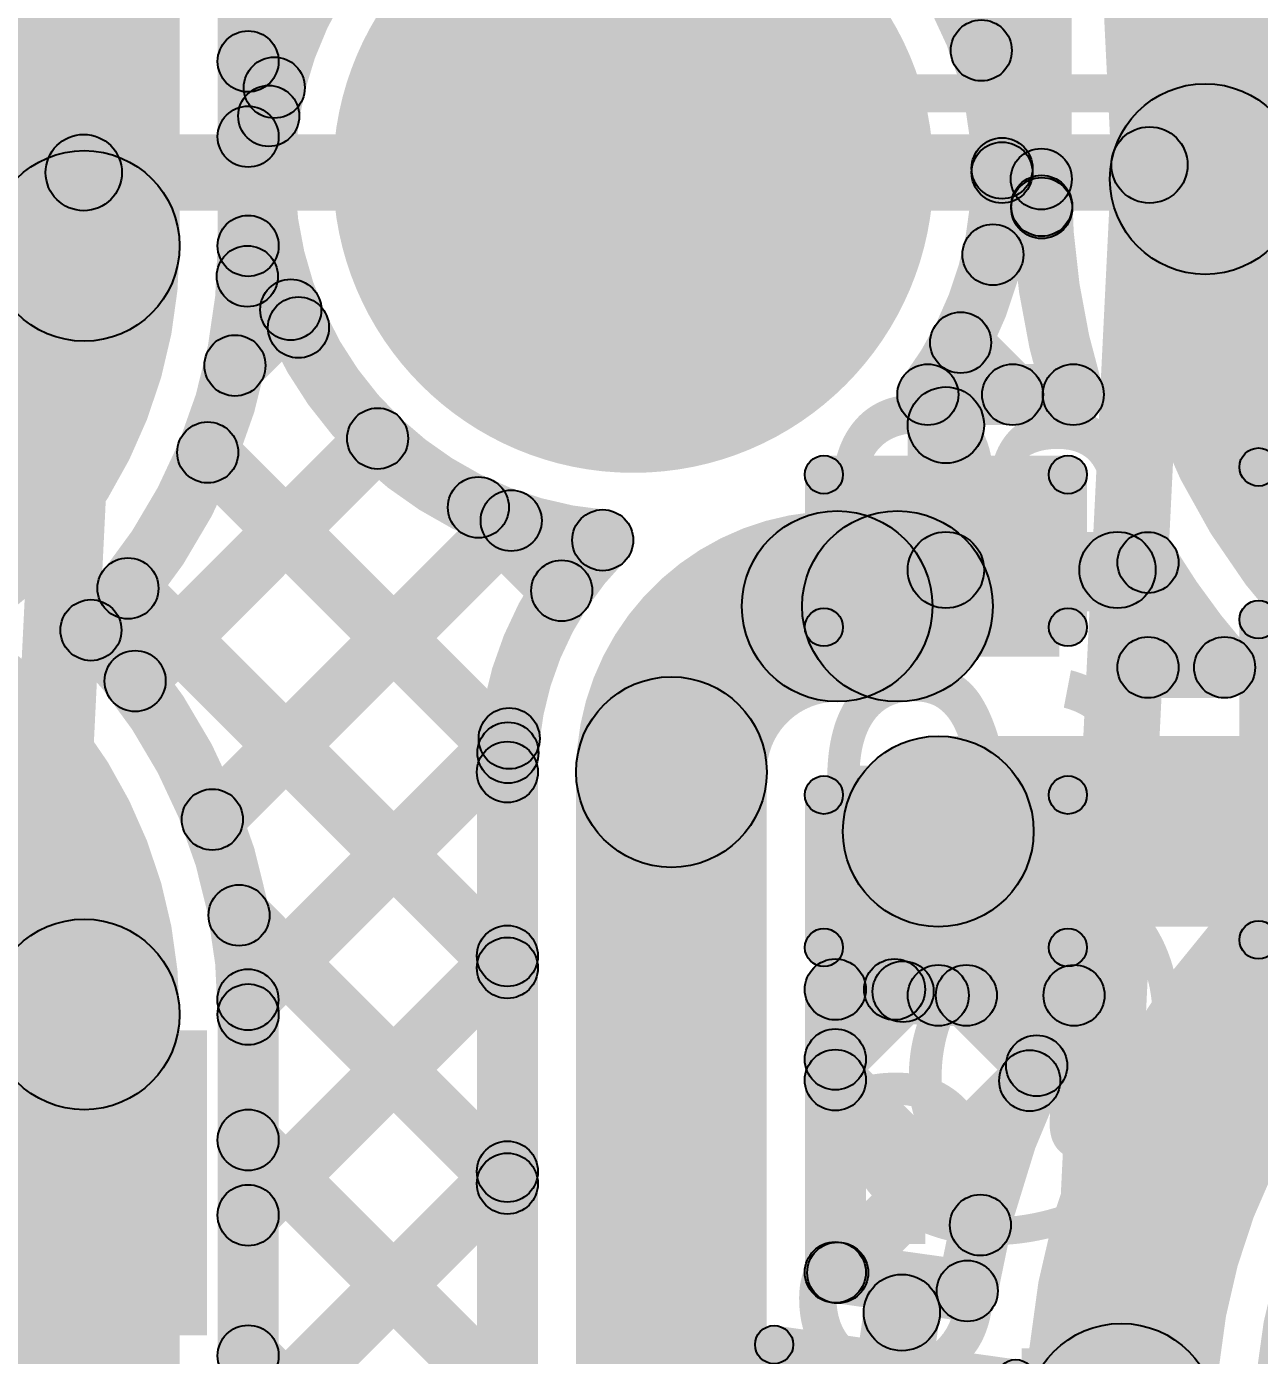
# Model space of a CAD drawing. Header units: millimetres. Extents: x -2.17 to 2.17, y -2.17 to 2.17.
# Drawn here: x 1.4964 to 1.6581, y -0.1551 to 0.0191 of the extents above; entities that cross this region are included whole.
import ezdxf

# ---------------------------------------------------------------- set-up
doc = ezdxf.new("R2010")
doc.units = ezdxf.units.MM
doc.header["$MEASUREMENT"] = 0
for name, color, linetype in [('BottomLayer', 5, 'Continuous'), ('BottomOverlay', 54, 'Continuous'), ('BottomPaste', 16, 'Continuous'), ('BottomSolder', 6, 'Continuous'), ('Mechanical1', 6, 'Continuous'), ('Mechanical2', 216, 'Continuous'), ('MultiLayer', 9, 'Continuous'), ('PadHoleLayer', 156, 'Continuous'), ('TopLayer', 1, 'Continuous'), ('TopOverlay', 2, 'Continuous'), ('TopPaste', 8, 'Continuous'), ('TopSolder', 216, 'Continuous')]:
    doc.layers.add(name, color=color, linetype=linetype)

# ---------------------------------------------------------------- blocks, each defined once
blk = doc.blocks.new('S______B______B_40')
at = {"layer": 'BottomLayer'}
for points in [[(-0.015, 0.0175), (-0.015, -0.0175), (-0.045, -0.0175), (-0.045, 0.0175)], [(0.045, 0.0175), (0.045, -0.0175), (0.015, -0.0175), (0.015, 0.0175)]]:
    blk.add_hatch(color=5, dxfattribs=at).paths.add_polyline_path(points)
at = {"layer": 'BottomOverlay'}
h = blk.add_hatch(color=54, dxfattribs=at)
edge = h.paths.add_edge_path()
edge.add_arc((-0.049, 0.021), 0.0025, 0, 360)
h = blk.add_hatch(color=54, dxfattribs=at)
edge = h.paths.add_edge_path()
edge.add_arc((-0.049, 0.021), 0.0025, 0, 360)
for points in [[(0.049, 0.0235), (0.049, 0.0185), (-0.049, 0.0185), (-0.049, 0.0235)], [(-0.0465, -0.021), (-0.0515, -0.021), (-0.0515, 0.021), (-0.0465, 0.021)], [(0.0515, -0.021), (0.0465, -0.021), (0.0465, 0.021), (0.0515, 0.021)], [(0.049, -0.0185), (0.049, -0.0235), (-0.049, -0.0235), (-0.049, -0.0185)]]:
    blk.add_hatch(color=54, dxfattribs=at).paths.add_polyline_path(points)
h = blk.add_hatch(color=54, dxfattribs=at)
edge = h.paths.add_edge_path()
edge.add_arc((0.049, 0.021), 0.0025, 0, 360)
h = blk.add_hatch(color=54, dxfattribs=at)
edge = h.paths.add_edge_path()
edge.add_arc((0.049, 0.021), 0.0025, 0, 360)
h = blk.add_hatch(color=54, dxfattribs=at)
edge = h.paths.add_edge_path()
edge.add_arc((-0.049, -0.021), 0.0025, 0, 360)
h = blk.add_hatch(color=54, dxfattribs=at)
edge = h.paths.add_edge_path()
edge.add_arc((-0.049, -0.021), 0.0025, 0, 360)
h = blk.add_hatch(color=54, dxfattribs=at)
edge = h.paths.add_edge_path()
edge.add_arc((0.049, -0.021), 0.0025, 0, 360)
h = blk.add_hatch(color=54, dxfattribs=at)
edge = h.paths.add_edge_path()
edge.add_arc((0.049, -0.021), 0.0025, 0, 360)
at = {"layer": 'BottomPaste'}
for points in [[(-0.015, 0.0175), (-0.015, -0.0175), (-0.045, -0.0175), (-0.045, 0.0175)], [(0.045, 0.0175), (0.045, -0.0175), (0.015, -0.0175), (0.015, 0.0175)]]:
    blk.add_hatch(color=16, dxfattribs=at).paths.add_polyline_path(points)
at = {"layer": 'BottomSolder'}
for points in [[(-0.011, 0.0215), (-0.011, -0.0215), (-0.049, -0.0215), (-0.049, 0.0215)], [(0.049, 0.0215), (0.049, -0.0215), (0.011, -0.0215), (0.011, 0.0215)]]:
    blk.add_hatch(color=6, dxfattribs=at).paths.add_polyline_path(points)
at = {"layer": 'BottomOverlay'}
for centre in [(-0.049, 0.021), (-0.049, 0.021), (0.049, 0.021), (0.049, 0.021), (-0.049, -0.021), (-0.049, -0.021), (0.049, -0.021), (0.049, -0.021)]:
    blk.add_circle(centre, 0.0025, dxfattribs=at)
blk = doc.blocks.new('S______B______B_41')
at = {"layer": 'BottomLayer'}
for points in [[(-0.015, 0.0175), (-0.015, -0.0175), (-0.045, -0.0175), (-0.045, 0.0175)], [(0.045, 0.0175), (0.045, -0.0175), (0.015, -0.0175), (0.015, 0.0175)]]:
    blk.add_hatch(color=5, dxfattribs=at).paths.add_polyline_path(points)
at = {"layer": 'BottomOverlay'}
h = blk.add_hatch(color=54, dxfattribs=at)
edge = h.paths.add_edge_path()
edge.add_arc((-0.049, 0.021), 0.0025, 0, 360)
h = blk.add_hatch(color=54, dxfattribs=at)
edge = h.paths.add_edge_path()
edge.add_arc((-0.049, 0.021), 0.0025, 0, 360)
for points in [[(0.049, 0.0235), (0.049, 0.0185), (-0.049, 0.0185), (-0.049, 0.0235)], [(-0.0515, 0.021), (-0.0465, 0.021), (-0.0465, -0.021), (-0.0515, -0.021)], [(0.0465, 0.021), (0.0515, 0.021), (0.0515, -0.021), (0.0465, -0.021)], [(0.049, -0.0185), (0.049, -0.0235), (-0.049, -0.0235), (-0.049, -0.0185)]]:
    blk.add_hatch(color=54, dxfattribs=at).paths.add_polyline_path(points)
h = blk.add_hatch(color=54, dxfattribs=at)
edge = h.paths.add_edge_path()
edge.add_arc((0.049, 0.021), 0.0025, 0, 360)
h = blk.add_hatch(color=54, dxfattribs=at)
edge = h.paths.add_edge_path()
edge.add_arc((0.049, 0.021), 0.0025, 0, 360)
h = blk.add_hatch(color=54, dxfattribs=at)
edge = h.paths.add_edge_path()
edge.add_arc((-0.049, -0.021), 0.0025, 0, 360)
h = blk.add_hatch(color=54, dxfattribs=at)
edge = h.paths.add_edge_path()
edge.add_arc((-0.049, -0.021), 0.0025, 0, 360)
h = blk.add_hatch(color=54, dxfattribs=at)
edge = h.paths.add_edge_path()
edge.add_arc((0.049, -0.021), 0.0025, 0, 360)
h = blk.add_hatch(color=54, dxfattribs=at)
edge = h.paths.add_edge_path()
edge.add_arc((0.049, -0.021), 0.0025, 0, 360)
at = {"layer": 'BottomPaste'}
for points in [[(-0.015, 0.0175), (-0.015, -0.0175), (-0.045, -0.0175), (-0.045, 0.0175)], [(0.045, 0.0175), (0.045, -0.0175), (0.015, -0.0175), (0.015, 0.0175)]]:
    blk.add_hatch(color=16, dxfattribs=at).paths.add_polyline_path(points)
at = {"layer": 'BottomSolder'}
for points in [[(-0.011, 0.0215), (-0.011, -0.0215), (-0.049, -0.0215), (-0.049, 0.0215)], [(0.049, 0.0215), (0.049, -0.0215), (0.011, -0.0215), (0.011, 0.0215)]]:
    blk.add_hatch(color=6, dxfattribs=at).paths.add_polyline_path(points)
at = {"layer": 'BottomOverlay'}
for centre in [(-0.049, 0.021), (-0.049, 0.021), (0.049, 0.021), (0.049, 0.021), (-0.049, -0.021), (-0.049, -0.021), (0.049, -0.021), (0.049, -0.021)]:
    blk.add_circle(centre, 0.0025, dxfattribs=at)
blk = doc.blocks.new('C__0402_326')
at = {"layer": 'TopLayer'}
for points in [[(-0.0275, -0.0125), (-0.0275, 0.0125), (-0.0095, 0.0125), (-0.0095, -0.0125)], [(0.0095, -0.0125), (0.0095, 0.0125), (0.0275, 0.0125), (0.0275, -0.0125)]]:
    blk.add_hatch(color=1, dxfattribs=at).paths.add_polyline_path(points)
at = {"layer": 'TopOverlay'}
h = blk.add_hatch(color=2, dxfattribs=at)
edge = h.paths.add_edge_path()
edge.add_arc((-0.031, 0.016), 0.0025, 0, 360)
h = blk.add_hatch(color=2, dxfattribs=at)
edge = h.paths.add_edge_path()
edge.add_arc((-0.031, 0.016), 0.0025, 0, 360)
for points in [[(-0.011, 0.0185), (-0.011, 0.0135), (-0.031, 0.0135), (-0.031, 0.0185)], [(0.031, 0.0185), (0.031, 0.0135), (0.011, 0.0135), (0.011, 0.0185)], [(-0.0285, -0.016), (-0.0335, -0.016), (-0.0335, 0.016), (-0.0285, 0.016)], [(0.0335, -0.016), (0.0285, -0.016), (0.0285, 0.016), (0.0335, 0.016)], [(-0.011, -0.0135), (-0.011, -0.0185), (-0.031, -0.0185), (-0.031, -0.0135)], [(0.031, -0.0135), (0.031, -0.0185), (0.011, -0.0185), (0.011, -0.0135)]]:
    blk.add_hatch(color=2, dxfattribs=at).paths.add_polyline_path(points)
h = blk.add_hatch(color=2, dxfattribs=at)
edge = h.paths.add_edge_path()
edge.add_arc((-0.011, 0.016), 0.0025, 0, 360)
h = blk.add_hatch(color=2, dxfattribs=at)
edge = h.paths.add_edge_path()
edge.add_arc((0.011, 0.016), 0.0025, 0, 360)
h = blk.add_hatch(color=2, dxfattribs=at)
edge = h.paths.add_edge_path()
edge.add_arc((0.031, 0.016), 0.0025, 0, 360)
h = blk.add_hatch(color=2, dxfattribs=at)
edge = h.paths.add_edge_path()
edge.add_arc((0.031, 0.016), 0.0025, 0, 360)
h = blk.add_hatch(color=2, dxfattribs=at)
edge = h.paths.add_edge_path()
edge.add_arc((-0.031, -0.016), 0.0025, 0, 360)
h = blk.add_hatch(color=2, dxfattribs=at)
edge = h.paths.add_edge_path()
edge.add_arc((-0.031, -0.016), 0.0025, 0, 360)
h = blk.add_hatch(color=2, dxfattribs=at)
edge = h.paths.add_edge_path()
edge.add_arc((-0.011, -0.016), 0.0025, 0, 360)
h = blk.add_hatch(color=2, dxfattribs=at)
edge = h.paths.add_edge_path()
edge.add_arc((0.011, -0.016), 0.0025, 0, 360)
h = blk.add_hatch(color=2, dxfattribs=at)
edge = h.paths.add_edge_path()
edge.add_arc((0.031, -0.016), 0.0025, 0, 360)
h = blk.add_hatch(color=2, dxfattribs=at)
edge = h.paths.add_edge_path()
edge.add_arc((0.031, -0.016), 0.0025, 0, 360)
at = {"layer": 'TopPaste'}
for points in [[(-0.0275, -0.0125), (-0.0275, 0.0125), (-0.0095, 0.0125), (-0.0095, -0.0125)], [(0.0095, -0.0125), (0.0095, 0.0125), (0.0275, 0.0125), (0.0275, -0.0125)]]:
    blk.add_hatch(color=8, dxfattribs=at).paths.add_polyline_path(points)
at = {"layer": 'TopSolder'}
for points in [[(-0.02986, -0.01486), (-0.02986, 0.01486), (-0.00714, 0.01486), (-0.00714, -0.01486)], [(0.00714, -0.01486), (0.00714, 0.01486), (0.02986, 0.01486), (0.02986, -0.01486)]]:
    blk.add_hatch(color=216, dxfattribs=at).paths.add_polyline_path(points)
at = {"layer": 'TopOverlay'}
for centre in [(-0.031, 0.016), (-0.031, 0.016), (-0.011, 0.016), (0.011, 0.016), (0.031, 0.016), (0.031, 0.016), (-0.031, -0.016), (-0.031, -0.016), (-0.011, -0.016), (0.011, -0.016), (0.031, -0.016), (0.031, -0.016)]:
    blk.add_circle(centre, 0.0025, dxfattribs=at)
blk = doc.blocks.new('C__0402_327')
at = {"layer": 'TopLayer'}
for points in [[(-0.0275, -0.0125), (-0.0275, 0.0125), (-0.0095, 0.0125), (-0.0095, -0.0125)], [(0.0095, -0.0125), (0.0095, 0.0125), (0.0275, 0.0125), (0.0275, -0.0125)]]:
    blk.add_hatch(color=1, dxfattribs=at).paths.add_polyline_path(points)
at = {"layer": 'TopOverlay'}
h = blk.add_hatch(color=2, dxfattribs=at)
edge = h.paths.add_edge_path()
edge.add_arc((-0.031, 0.016), 0.0025, 0, 360)
h = blk.add_hatch(color=2, dxfattribs=at)
edge = h.paths.add_edge_path()
edge.add_arc((-0.031, 0.016), 0.0025, 0, 360)
for points in [[(-0.011, 0.0185), (-0.011, 0.0135), (-0.031, 0.0135), (-0.031, 0.0185)], [(0.031, 0.0185), (0.031, 0.0135), (0.011, 0.0135), (0.011, 0.0185)], [(-0.0285, -0.016), (-0.0335, -0.016), (-0.0335, 0.016), (-0.0285, 0.016)], [(0.0335, -0.016), (0.0285, -0.016), (0.0285, 0.016), (0.0335, 0.016)], [(-0.011, -0.0135), (-0.011, -0.0185), (-0.031, -0.0185), (-0.031, -0.0135)], [(0.031, -0.0135), (0.031, -0.0185), (0.011, -0.0185), (0.011, -0.0135)]]:
    blk.add_hatch(color=2, dxfattribs=at).paths.add_polyline_path(points)
h = blk.add_hatch(color=2, dxfattribs=at)
edge = h.paths.add_edge_path()
edge.add_arc((-0.011, 0.016), 0.0025, 0, 360)
h = blk.add_hatch(color=2, dxfattribs=at)
edge = h.paths.add_edge_path()
edge.add_arc((0.011, 0.016), 0.0025, 0, 360)
h = blk.add_hatch(color=2, dxfattribs=at)
edge = h.paths.add_edge_path()
edge.add_arc((0.031, 0.016), 0.0025, 0, 360)
h = blk.add_hatch(color=2, dxfattribs=at)
edge = h.paths.add_edge_path()
edge.add_arc((0.031, 0.016), 0.0025, 0, 360)
h = blk.add_hatch(color=2, dxfattribs=at)
edge = h.paths.add_edge_path()
edge.add_arc((-0.031, -0.016), 0.0025, 0, 360)
h = blk.add_hatch(color=2, dxfattribs=at)
edge = h.paths.add_edge_path()
edge.add_arc((-0.031, -0.016), 0.0025, 0, 360)
h = blk.add_hatch(color=2, dxfattribs=at)
edge = h.paths.add_edge_path()
edge.add_arc((-0.011, -0.016), 0.0025, 0, 360)
h = blk.add_hatch(color=2, dxfattribs=at)
edge = h.paths.add_edge_path()
edge.add_arc((0.011, -0.016), 0.0025, 0, 360)
h = blk.add_hatch(color=2, dxfattribs=at)
edge = h.paths.add_edge_path()
edge.add_arc((0.031, -0.016), 0.0025, 0, 360)
h = blk.add_hatch(color=2, dxfattribs=at)
edge = h.paths.add_edge_path()
edge.add_arc((0.031, -0.016), 0.0025, 0, 360)
at = {"layer": 'TopPaste'}
for points in [[(-0.0275, -0.0125), (-0.0275, 0.0125), (-0.0095, 0.0125), (-0.0095, -0.0125)], [(0.0095, -0.0125), (0.0095, 0.0125), (0.0275, 0.0125), (0.0275, -0.0125)]]:
    blk.add_hatch(color=8, dxfattribs=at).paths.add_polyline_path(points)
at = {"layer": 'TopSolder'}
for points in [[(-0.02986, -0.01486), (-0.02986, 0.01486), (-0.00714, 0.01486), (-0.00714, -0.01486)], [(0.00714, -0.01486), (0.00714, 0.01486), (0.02986, 0.01486), (0.02986, -0.01486)]]:
    blk.add_hatch(color=216, dxfattribs=at).paths.add_polyline_path(points)
at = {"layer": 'TopOverlay'}
for centre in [(-0.031, 0.016), (-0.031, 0.016), (-0.011, 0.016), (0.011, 0.016), (0.031, 0.016), (0.031, 0.016), (-0.031, -0.016), (-0.031, -0.016), (-0.011, -0.016), (0.011, -0.016), (0.031, -0.016), (0.031, -0.016)]:
    blk.add_circle(centre, 0.0025, dxfattribs=at)

msp = doc.modelspace()

# ---------------------------------------------------------------- hatches: boundary and pattern name
at = {"layer": 'BottomLayer'}
h = msp.add_hatch(color=5, dxfattribs=at)
edge = h.paths.add_edge_path()
edge.add_arc((1.576, 0), 0.03, 0, 360)
at = {"layer": 'BottomSolder'}
h = msp.add_hatch(color=6, dxfattribs=at)
edge = h.paths.add_edge_path()
edge.add_arc((1.576, 0), 0.034, 0, 360)
at = {"layer": 'Mechanical1'}
msp.add_hatch(color=6, dxfattribs=at).paths.add_polyline_path([(0, -0.005), (0, 0.005), (2.16461, 0.005), (2.16461, -0.005)])
at = {"layer": 'Mechanical2'}
h = msp.add_hatch(color=216, dxfattribs=at)
edge = h.paths.add_edge_path()
edge.add_arc((1.6437, 0.001), 0.005, 0, 360)
h = msp.add_hatch(color=216, dxfattribs=at)
edge = h.paths.add_edge_path()
edge.add_arc((1.50394, 0), 0.005, 0, 360)
at = {"layer": 'MultiLayer'}
h = msp.add_hatch(color=9, dxfattribs=at)
edge = h.paths.add_edge_path()
edge.add_arc((1.576, 0), 0.03, 0, 360)
at = {"layer": 'PadHoleLayer'}
h = msp.add_hatch(color=156, dxfattribs=at)
edge = h.paths.add_edge_path()
edge.add_arc((1.576, 0), 0.03937, 0, 360)
at = {"layer": 'TopLayer'}
for points in [[(1.5165, -0.00961), (1.4915, -0.00961), (1.4915, 0.09183), (1.5165, 0.09183)], [(1.5295, -0.00961), (1.5215, -0.00961), (1.5215, 0.09183), (1.5295, 0.09183)], [(1.6335, -0.00085), (1.6255, -0.00085), (1.6255, 0.05511), (1.6335, 0.05511)], [(1.6635, -0.00085), (1.6385, -0.00085), (1.6385, 0.05511), (1.6635, 0.05511)], [(1.62447, 0.01318), (1.61882, 0.01884), (1.62667, 0.02669), (1.63233, 0.02103)], [(1.52267, 0.01175), (1.52833, 0.0174), (1.53176, 0.01397), (1.5261, 0.00831)], [(1.52833, 0.00189), (1.52267, 0.00754), (1.52537, 0.01025), (1.53103, 0.00459)], [(1.62154, -0.00227), (1.6272, 0.00339), (1.6324, -0.00182), (1.62675, -0.00748)], [(1.62599, -0.01359), (1.62033, -0.00794), (1.62673, -0.00153), (1.63239, -0.00719)], [(1.52256, -0.01643), (1.52822, -0.01077), (1.53493, -0.01748), (1.52927, -0.02314)], [(1.5266, -0.02813), (1.52094, -0.02247), (1.52827, -0.01515), (1.53392, -0.0208)], [(1.6161, -0.02512), (1.62176, -0.01946), (1.62858, -0.02628), (1.62292, -0.03194)], [(1.61463, -0.03311), (1.61463, -0.02511), (1.6337, -0.02511), (1.6337, -0.03311)], [(1.51351, -0.0695), (1.50785, -0.06384), (1.53965, -0.03204), (1.54531, -0.0377)], [(1.51737, -0.03953), (1.52303, -0.03387), (1.5624, -0.07324), (1.55675, -0.0789)], [(1.622, -0.05211), (1.612, -0.05211), (1.612, -0.03311), (1.622, -0.03311)], [(1.55286, -0.04673), (1.55852, -0.04107), (1.56945, -0.05201), (1.5638, -0.05766)], [(1.52363, -0.08766), (1.51798, -0.08201), (1.55716, -0.04282), (1.56282, -0.04847)], [(1.60274, -0.06937), (1.60274, -0.04437), (1.61065, -0.04437), (1.61065, -0.06937)], [(1.617, -0.05711), (1.617, -0.04711), (1.6395, -0.04711), (1.6395, -0.05711)], [(1.50692, -0.05735), (1.51257, -0.05169), (1.56233, -0.10145), (1.55667, -0.10711)], [(1.6475, -0.06489), (1.6395, -0.06489), (1.6395, -0.05113), (1.6475, -0.05113)], [(1.6435, -0.06889), (1.6435, -0.06089), (1.65355, -0.06089), (1.65355, -0.06889)], [(1.5283, -0.11128), (1.52265, -0.10562), (1.5569, -0.07137), (1.56255, -0.07702)], [(1.616, -0.09889), (1.616, -0.07389), (1.68678, -0.07389), (1.68678, -0.09889)], [(1.5635, -0.16961), (1.5555, -0.16961), (1.5555, -0.07861), (1.5635, -0.07861)], [(1.5935, -0.16961), (1.5685, -0.16961), (1.5685, -0.07861), (1.5935, -0.07861)], [(1.52148, -0.1002), (1.52714, -0.09455), (1.56233, -0.12974), (1.55667, -0.13539)], [(1.52833, -0.13954), (1.52267, -0.13388), (1.55667, -0.09988), (1.56233, -0.10554)], [(1.6025, -0.11111), (1.6025, -0.10311), (1.61027, -0.10311), (1.61027, -0.11111)], [(1.616, -0.11189), (1.616, -0.10389), (1.63381, -0.10389), (1.63381, -0.11189)], [(1.60533, -0.1191), (1.59967, -0.11345), (1.60856, -0.10456), (1.61422, -0.11022)], [(1.61685, -0.11072), (1.62251, -0.10506), (1.63172, -0.11428), (1.62607, -0.11993)], [(1.6065, -0.14421), (1.5985, -0.14421), (1.5985, -0.10711), (1.6065, -0.10711)], [(1.5165, -0.19905), (1.4915, -0.19905), (1.4915, -0.11039), (1.5165, -0.11039)], [(1.5295, -0.19905), (1.5215, -0.19905), (1.5215, -0.11039), (1.5295, -0.11039)], [(1.59967, -0.12182), (1.60533, -0.11617), (1.62435, -0.13518), (1.61869, -0.14084)], [(1.60563, -0.14708), (1.59998, -0.14143), (1.62516, -0.11624), (1.63082, -0.1219)], [(1.52267, -0.12968), (1.52833, -0.12402), (1.56233, -0.15802), (1.55667, -0.16368)], [(1.52833, -0.16782), (1.52267, -0.16216), (1.55667, -0.12816), (1.56233, -0.13382)], [(1.60194, -0.14817), (1.60306, -0.14025), (1.62036, -0.14268), (1.61925, -0.1506)], [(1.61353, -0.16899), (1.60362, -0.16759), (1.60627, -0.14878), (1.61617, -0.15017)], [(1.52267, -0.15796), (1.52833, -0.1523), (1.5571, -0.18107), (1.55144, -0.18673)]]:
    msp.add_hatch(color=1, dxfattribs=at).paths.add_polyline_path(points)
h = msp.add_hatch(color=1, dxfattribs=at)
edge = h.paths.add_edge_path()
edge.add_arc((1.576, 0), 0.03, 0, 360)
h = msp.add_hatch(color=1, dxfattribs=at)
edge = h.paths.add_edge_path()
edge.add_arc((1.62164, 0.01601), 0.004, 0, 360)
h = msp.add_hatch(color=1, dxfattribs=at)
edge = h.paths.add_edge_path()
edge.add_arc((1.5255, 0.01457), 0.004, 0, 360)
h = msp.add_hatch(color=1, dxfattribs=at)
edge = h.paths.add_edge_path()
edge.add_arc((1.52893, 0.01114), 0.004, 0, 360)
h = msp.add_hatch(color=1, dxfattribs=at)
edge = h.paths.add_edge_path()
edge.add_arc((1.5282, 0.00742), 0.004, 0, 360)
h = msp.add_hatch(color=1, dxfattribs=at)
edge = h.paths.add_edge_path()
edge.add_arc((1.651, -0.00085), 0.0125, 0, 360)
h = msp.add_hatch(color=1, dxfattribs=at)
edge = h.paths.add_edge_path()
edge.add_arc((1.651, -0.00085), 0.0125, 0, 360)
h = msp.add_hatch(color=1, dxfattribs=at)
edge = h.paths.add_edge_path()
edge.add_arc((1.5255, 0.00471), 0.004, 0, 360)
h = msp.add_hatch(color=1, dxfattribs=at)
edge = h.paths.add_edge_path()
edge.add_arc((1.62437, 0.00056), 0.004, 0, 360)
h = msp.add_hatch(color=1, dxfattribs=at)
edge = h.paths.add_edge_path()
edge.add_arc((1.62437, 0), 0.004, 0, 360)
h = msp.add_hatch(color=1, dxfattribs=at)
edge = h.paths.add_edge_path()
edge.add_arc((1.62437, 0), 0.004, 0, 360)
h = msp.add_hatch(color=1, dxfattribs=at)
edge = h.paths.add_edge_path()
edge.add_arc((1.504, -0.00961), 0.0125, 0, 360)
h = msp.add_hatch(color=1, dxfattribs=at)
edge = h.paths.add_edge_path()
edge.add_arc((1.504, -0.00961), 0.0125, 0, 360)
h = msp.add_hatch(color=1, dxfattribs=at)
edge = h.paths.add_edge_path()
edge.add_arc((1.6295, -0.00085), 0.004, 0, 360)
h = msp.add_hatch(color=1, dxfattribs=at)
edge = h.paths.add_edge_path()
edge.add_arc((1.6295, -0.00085), 0.004, 0, 360)
h = msp.add_hatch(color=1, dxfattribs=at)
edge = h.paths.add_edge_path()
edge.add_arc((1.62956, -0.00436), 0.004, 0, 360)
h = msp.add_hatch(color=1, dxfattribs=at)
edge = h.paths.add_edge_path()
edge.add_arc((1.62957, -0.00465), 0.004, 0, 360)
h = msp.add_hatch(color=1, dxfattribs=at)
edge = h.paths.add_edge_path()
edge.add_arc((1.5255, -0.00961), 0.004, 0, 360)
h = msp.add_hatch(color=1, dxfattribs=at)
edge = h.paths.add_edge_path()
edge.add_arc((1.5255, -0.00961), 0.004, 0, 360)
h = msp.add_hatch(color=1, dxfattribs=at)
edge = h.paths.add_edge_path()
edge.add_arc((1.62316, -0.01077), 0.004, 0, 360)
h = msp.add_hatch(color=1, dxfattribs=at)
edge = h.paths.add_edge_path()
edge.add_arc((1.52539, -0.0136), 0.004, 0, 360)
h = msp.add_hatch(color=1, dxfattribs=at)
edge = h.paths.add_edge_path()
edge.add_arc((1.53109, -0.01798), 0.004, 0, 360)
h = msp.add_hatch(color=1, dxfattribs=at)
edge = h.paths.add_edge_path()
edge.add_arc((1.5321, -0.02031), 0.004, 0, 360)
h = msp.add_hatch(color=1, dxfattribs=at)
edge = h.paths.add_edge_path()
edge.add_arc((1.61893, -0.02229), 0.004, 0, 360)
h = msp.add_hatch(color=1, dxfattribs=at)
edge = h.paths.add_edge_path()
edge.add_arc((1.52377, -0.0253), 0.004, 0, 360)
h = msp.add_hatch(color=1, dxfattribs=at)
edge = h.paths.add_edge_path()
edge.add_arc((1.61463, -0.02911), 0.004, 0, 360)
h = msp.add_hatch(color=1, dxfattribs=at)
edge = h.paths.add_edge_path()
edge.add_arc((1.61463, -0.02911), 0.004, 0, 360)
h = msp.add_hatch(color=1, dxfattribs=at)
edge = h.paths.add_edge_path()
edge.add_arc((1.62575, -0.02911), 0.004, 0, 360)
h = msp.add_hatch(color=1, dxfattribs=at)
edge = h.paths.add_edge_path()
edge.add_arc((1.6337, -0.02911), 0.004, 0, 360)
h = msp.add_hatch(color=1, dxfattribs=at)
edge = h.paths.add_edge_path()
edge.add_arc((1.6337, -0.02911), 0.004, 0, 360)
h = msp.add_hatch(color=1, dxfattribs=at)
edge = h.paths.add_edge_path()
edge.add_arc((1.617, -0.03311), 0.005, 0, 360)
h = msp.add_hatch(color=1, dxfattribs=at)
edge = h.paths.add_edge_path()
edge.add_arc((1.54248, -0.03487), 0.004, 0, 360)
h = msp.add_hatch(color=1, dxfattribs=at)
edge = h.paths.add_edge_path()
edge.add_arc((1.5202, -0.0367), 0.004, 0, 360)
h = msp.add_hatch(color=1, dxfattribs=at)
edge = h.paths.add_edge_path()
edge.add_arc((1.55569, -0.0439), 0.004, 0, 360)
h = msp.add_hatch(color=1, dxfattribs=at)
edge = h.paths.add_edge_path()
edge.add_arc((1.55999, -0.04564), 0.004, 0, 360)
h = msp.add_hatch(color=1, dxfattribs=at)
edge = h.paths.add_edge_path()
edge.add_arc((1.572, -0.0482), 0.004, 0, 360)
h = msp.add_hatch(color=1, dxfattribs=at)
edge = h.paths.add_edge_path()
edge.add_arc((1.572, -0.0482), 0.004, 0, 360)
h = msp.add_hatch(color=1, dxfattribs=at)
edge = h.paths.add_edge_path()
edge.add_arc((1.60274, -0.05687), 0.0125, 0, 360)
h = msp.add_hatch(color=1, dxfattribs=at)
edge = h.paths.add_edge_path()
edge.add_arc((1.60274, -0.05687), 0.0125, 0, 360)
h = msp.add_hatch(color=1, dxfattribs=at)
edge = h.paths.add_edge_path()
edge.add_arc((1.61065, -0.05687), 0.0125, 0, 360)
h = msp.add_hatch(color=1, dxfattribs=at)
edge = h.paths.add_edge_path()
edge.add_arc((1.617, -0.05211), 0.005, 0, 360)
h = msp.add_hatch(color=1, dxfattribs=at)
edge = h.paths.add_edge_path()
edge.add_arc((1.617, -0.05211), 0.005, 0, 360)
h = msp.add_hatch(color=1, dxfattribs=at)
edge = h.paths.add_edge_path()
edge.add_arc((1.6395, -0.05211), 0.005, 0, 360)
h = msp.add_hatch(color=1, dxfattribs=at)
edge = h.paths.add_edge_path()
edge.add_arc((1.6435, -0.05113), 0.004, 0, 360)
h = msp.add_hatch(color=1, dxfattribs=at)
edge = h.paths.add_edge_path()
edge.add_arc((1.6435, -0.05113), 0.004, 0, 360)
h = msp.add_hatch(color=1, dxfattribs=at)
edge = h.paths.add_edge_path()
edge.add_arc((1.50974, -0.05452), 0.004, 0, 360)
h = msp.add_hatch(color=1, dxfattribs=at)
edge = h.paths.add_edge_path()
edge.add_arc((1.56662, -0.05483), 0.004, 0, 360)
h = msp.add_hatch(color=1, dxfattribs=at)
edge = h.paths.add_edge_path()
edge.add_arc((1.50488, -0.06), 0.004, 0, 360)
h = msp.add_hatch(color=1, dxfattribs=at)
edge = h.paths.add_edge_path()
edge.add_arc((1.50488, -0.06), 0.004, 0, 360)
h = msp.add_hatch(color=1, dxfattribs=at)
edge = h.paths.add_edge_path()
edge.add_arc((1.6435, -0.06489), 0.004, 0, 360)
h = msp.add_hatch(color=1, dxfattribs=at)
edge = h.paths.add_edge_path()
edge.add_arc((1.6435, -0.06489), 0.004, 0, 360)
h = msp.add_hatch(color=1, dxfattribs=at)
edge = h.paths.add_edge_path()
edge.add_arc((1.65355, -0.06489), 0.004, 0, 360)
h = msp.add_hatch(color=1, dxfattribs=at)
edge = h.paths.add_edge_path()
edge.add_arc((1.65355, -0.06489), 0.004, 0, 360)
h = msp.add_hatch(color=1, dxfattribs=at)
edge = h.paths.add_edge_path()
edge.add_arc((1.51068, -0.06667), 0.004, 0, 360)
h = msp.add_hatch(color=1, dxfattribs=at)
edge = h.paths.add_edge_path()
edge.add_arc((1.581, -0.07861), 0.0125, 0, 360)
h = msp.add_hatch(color=1, dxfattribs=at)
edge = h.paths.add_edge_path()
edge.add_arc((1.581, -0.07861), 0.0125, 0, 360)
h = msp.add_hatch(color=1, dxfattribs=at)
edge = h.paths.add_edge_path()
edge.add_arc((1.55973, -0.0742), 0.004, 0, 360)
h = msp.add_hatch(color=1, dxfattribs=at)
edge = h.paths.add_edge_path()
edge.add_arc((1.55957, -0.07607), 0.004, 0, 360)
h = msp.add_hatch(color=1, dxfattribs=at)
edge = h.paths.add_edge_path()
edge.add_arc((1.5595, -0.07861), 0.004, 0, 360)
h = msp.add_hatch(color=1, dxfattribs=at)
edge = h.paths.add_edge_path()
edge.add_arc((1.5595, -0.07861), 0.004, 0, 360)
h = msp.add_hatch(color=1, dxfattribs=at)
edge = h.paths.add_edge_path()
edge.add_arc((1.616, -0.08639), 0.0125, 0, 360)
h = msp.add_hatch(color=1, dxfattribs=at)
edge = h.paths.add_edge_path()
edge.add_arc((1.5208, -0.08483), 0.004, 0, 360)
h = msp.add_hatch(color=1, dxfattribs=at)
edge = h.paths.add_edge_path()
edge.add_arc((1.52431, -0.09738), 0.004, 0, 360)
h = msp.add_hatch(color=1, dxfattribs=at)
edge = h.paths.add_edge_path()
edge.add_arc((1.504, -0.11039), 0.0125, 0, 360)
h = msp.add_hatch(color=1, dxfattribs=at)
edge = h.paths.add_edge_path()
edge.add_arc((1.504, -0.11039), 0.0125, 0, 360)
h = msp.add_hatch(color=1, dxfattribs=at)
edge = h.paths.add_edge_path()
edge.add_arc((1.5595, -0.10271), 0.004, 0, 360)
h = msp.add_hatch(color=1, dxfattribs=at)
edge = h.paths.add_edge_path()
edge.add_arc((1.5595, -0.10428), 0.004, 0, 360)
h = msp.add_hatch(color=1, dxfattribs=at)
edge = h.paths.add_edge_path()
edge.add_arc((1.52547, -0.10845), 0.004, 0, 360)
h = msp.add_hatch(color=1, dxfattribs=at)
edge = h.paths.add_edge_path()
edge.add_arc((1.6025, -0.10711), 0.004, 0, 360)
h = msp.add_hatch(color=1, dxfattribs=at)
edge = h.paths.add_edge_path()
edge.add_arc((1.6025, -0.10711), 0.004, 0, 360)
h = msp.add_hatch(color=1, dxfattribs=at)
edge = h.paths.add_edge_path()
edge.add_arc((1.61027, -0.10711), 0.004, 0, 360)
h = msp.add_hatch(color=1, dxfattribs=at)
edge = h.paths.add_edge_path()
edge.add_arc((1.61027, -0.10711), 0.004, 0, 360)
h = msp.add_hatch(color=1, dxfattribs=at)
edge = h.paths.add_edge_path()
edge.add_arc((1.61139, -0.10739), 0.004, 0, 360)
h = msp.add_hatch(color=1, dxfattribs=at)
edge = h.paths.add_edge_path()
edge.add_arc((1.616, -0.10789), 0.004, 0, 360)
h = msp.add_hatch(color=1, dxfattribs=at)
edge = h.paths.add_edge_path()
edge.add_arc((1.616, -0.10789), 0.004, 0, 360)
h = msp.add_hatch(color=1, dxfattribs=at)
edge = h.paths.add_edge_path()
edge.add_arc((1.61968, -0.10789), 0.004, 0, 360)
h = msp.add_hatch(color=1, dxfattribs=at)
edge = h.paths.add_edge_path()
edge.add_arc((1.63381, -0.10789), 0.004, 0, 360)
h = msp.add_hatch(color=1, dxfattribs=at)
edge = h.paths.add_edge_path()
edge.add_arc((1.63381, -0.10789), 0.004, 0, 360)
h = msp.add_hatch(color=1, dxfattribs=at)
edge = h.paths.add_edge_path()
edge.add_arc((1.5255, -0.11039), 0.004, 0, 360)
h = msp.add_hatch(color=1, dxfattribs=at)
edge = h.paths.add_edge_path()
edge.add_arc((1.5255, -0.11039), 0.004, 0, 360)
h = msp.add_hatch(color=1, dxfattribs=at)
edge = h.paths.add_edge_path()
edge.add_arc((1.6025, -0.11628), 0.004, 0, 360)
h = msp.add_hatch(color=1, dxfattribs=at)
edge = h.paths.add_edge_path()
edge.add_arc((1.6289, -0.11711), 0.004, 0, 360)
h = msp.add_hatch(color=1, dxfattribs=at)
edge = h.paths.add_edge_path()
edge.add_arc((1.6025, -0.11899), 0.004, 0, 360)
h = msp.add_hatch(color=1, dxfattribs=at)
edge = h.paths.add_edge_path()
edge.add_arc((1.62799, -0.11907), 0.004, 0, 360)
h = msp.add_hatch(color=1, dxfattribs=at)
edge = h.paths.add_edge_path()
edge.add_arc((1.5255, -0.12685), 0.004, 0, 360)
h = msp.add_hatch(color=1, dxfattribs=at)
edge = h.paths.add_edge_path()
edge.add_arc((1.5595, -0.13099), 0.004, 0, 360)
h = msp.add_hatch(color=1, dxfattribs=at)
edge = h.paths.add_edge_path()
edge.add_arc((1.5595, -0.13256), 0.004, 0, 360)
h = msp.add_hatch(color=1, dxfattribs=at)
edge = h.paths.add_edge_path()
edge.add_arc((1.5255, -0.13671), 0.004, 0, 360)
h = msp.add_hatch(color=1, dxfattribs=at)
edge = h.paths.add_edge_path()
edge.add_arc((1.62152, -0.13801), 0.004, 0, 360)
h = msp.add_hatch(color=1, dxfattribs=at)
edge = h.paths.add_edge_path()
edge.add_arc((1.6025, -0.14421), 0.004, 0, 360)
h = msp.add_hatch(color=1, dxfattribs=at)
edge = h.paths.add_edge_path()
edge.add_arc((1.6025, -0.14421), 0.004, 0, 360)
h = msp.add_hatch(color=1, dxfattribs=at)
edge = h.paths.add_edge_path()
edge.add_arc((1.60281, -0.14425), 0.004, 0, 360)
h = msp.add_hatch(color=1, dxfattribs=at)
edge = h.paths.add_edge_path()
edge.add_arc((1.6198, -0.14664), 0.004, 0, 360)
h = msp.add_hatch(color=1, dxfattribs=at)
edge = h.paths.add_edge_path()
edge.add_arc((1.6198, -0.14664), 0.004, 0, 360)
h = msp.add_hatch(color=1, dxfattribs=at)
edge = h.paths.add_edge_path()
edge.add_arc((1.61122, -0.14948), 0.005, 0, 360)
h = msp.add_hatch(color=1, dxfattribs=at)
edge = h.paths.add_edge_path()
edge.add_arc((1.5255, -0.15513), 0.004, 0, 360)
h = msp.add_hatch(color=1, dxfattribs=at)
edge = h.paths.add_edge_path()
edge.add_arc((1.64, -0.1634), 0.0125, 0, 360)
h = msp.add_hatch(color=1, dxfattribs=at)
edge = h.paths.add_edge_path()
edge.add_arc((1.64, -0.1634), 0.0125, 0, 360)
at = {"layer": 'TopSolder'}
h = msp.add_hatch(color=216, dxfattribs=at)
edge = h.paths.add_edge_path()
edge.add_arc((1.576, 0), 0.034, 0, 360)

# ---------------------------------------------------------------- linework, layer by layer
at = {"layer": 'Mechanical2', "const_width": 0.01}
for points in [[(2.16535, 0.001, 1), (-2.16535, 0.001, 1)], [(2.08135, -0.01, 1), (-2.04935, -0.01, 1)], [(1.84055, 0.001, 1), (-1.84055, 0.001, 1)], [(1.6437, 0.001, 1), (-1.6437, 0.001, 1)], [(1.50394, 0, 1), (-1.50394, 0, 1)]]:
    msp.add_lwpolyline(points, format="xyb", close=True, dxfattribs=at)
at = {"layer": 'Mechanical2'}
for centre in [(1.6437, 0.001), (1.50394, 0)]:
    msp.add_circle(centre, 0.005, dxfattribs=at)
at = {"layer": 'TopLayer'}
for points, const_width in [([(1.572, -0.0482, -2.279475), (1.62437, 0)], 0.008), ([(1.72678, -0.07662, -0.414214), (1.651, -0.00085)], 0.025), ([(1.62437, 0, -0.162865), (1.61463, -0.02911)], 0.008), ([(1.504, -0.00961, -0.414214), (1.45361, -0.06)], 0.025), ([(1.6337, -0.02911, -0.073828), (1.6295, -0.00085)], 0.008), ([(1.5255, -0.00961, -0.196652), (1.50488, -0.06)], 0.008), ([(1.5595, -0.07861, -0.197478), (1.572, -0.0482)], 0.008), ([(1.581, -0.07861, -0.414214), (1.60274, -0.05687)], 0.025), ([(1.45361, -0.06, -0.414214), (1.504, -0.11039)], 0.025), ([(1.65355, -0.06489, -0.043888), (1.6435, -0.05113)], 0.008), ([(1.50488, -0.06, -0.196652), (1.5255, -0.11039)], 0.008), ([(1.64, -0.1634, -0.279948), (1.68678, -0.08639)], 0.025), ([(1.616, -0.10789, -0.067584), (1.61027, -0.10711)], 0.008), ([(1.6198, -0.14664, -0.096023), (1.63381, -0.10789)], 0.008), ([(1.6615, -0.1634, -0.259814), (1.69243, -0.10789)], 0.008)]:
    msp.add_lwpolyline(points, format="xyb", dxfattribs=dict(at, const_width=const_width))
for centre, radius in [((1.62164, 0.01601), 0.004), ((1.5255, 0.01457), 0.004), ((1.52893, 0.01114), 0.004), ((1.5282, 0.00742), 0.004), ((1.651, -0.00085), 0.0125), ((1.651, -0.00085), 0.0125), ((1.5255, 0.00471), 0.004), ((1.62437, 0.00056), 0.004), ((1.62437, 0), 0.004), ((1.62437, 0), 0.004), ((1.504, -0.00961), 0.0125), ((1.504, -0.00961), 0.0125), ((1.6295, -0.00085), 0.004), ((1.6295, -0.00085), 0.004), ((1.62956, -0.00436), 0.004), ((1.62957, -0.00465), 0.004), ((1.5255, -0.00961), 0.004), ((1.5255, -0.00961), 0.004), ((1.62316, -0.01077), 0.004), ((1.52539, -0.0136), 0.004), ((1.53109, -0.01798), 0.004), ((1.5321, -0.02031), 0.004), ((1.61893, -0.02229), 0.004), ((1.52377, -0.0253), 0.004), ((1.61463, -0.02911), 0.004), ((1.61463, -0.02911), 0.004), ((1.62575, -0.02911), 0.004), ((1.6337, -0.02911), 0.004), ((1.6337, -0.02911), 0.004), ((1.617, -0.03311), 0.005), ((1.54248, -0.03487), 0.004), ((1.5202, -0.0367), 0.004), ((1.55569, -0.0439), 0.004), ((1.55999, -0.04564), 0.004), ((1.572, -0.0482), 0.004), ((1.572, -0.0482), 0.004), ((1.60274, -0.05687), 0.0125), ((1.60274, -0.05687), 0.0125), ((1.61065, -0.05687), 0.0125), ((1.617, -0.05211), 0.005), ((1.617, -0.05211), 0.005), ((1.6395, -0.05211), 0.005), ((1.6435, -0.05113), 0.004), ((1.6435, -0.05113), 0.004), ((1.50974, -0.05452), 0.004), ((1.56662, -0.05483), 0.004), ((1.50488, -0.06), 0.004), ((1.50488, -0.06), 0.004), ((1.6435, -0.06489), 0.004), ((1.6435, -0.06489), 0.004), ((1.65355, -0.06489), 0.004), ((1.65355, -0.06489), 0.004), ((1.51068, -0.06667), 0.004), ((1.581, -0.07861), 0.0125), ((1.581, -0.07861), 0.0125), ((1.55973, -0.0742), 0.004), ((1.55957, -0.07607), 0.004), ((1.5595, -0.07861), 0.004), ((1.5595, -0.07861), 0.004), ((1.616, -0.08639), 0.0125), ((1.5208, -0.08483), 0.004), ((1.52431, -0.09738), 0.004), ((1.504, -0.11039), 0.0125), ((1.504, -0.11039), 0.0125), ((1.5595, -0.10271), 0.004), ((1.5595, -0.10428), 0.004), ((1.52547, -0.10845), 0.004), ((1.6025, -0.10711), 0.004), ((1.6025, -0.10711), 0.004), ((1.61027, -0.10711), 0.004), ((1.61027, -0.10711), 0.004), ((1.61139, -0.10739), 0.004), ((1.616, -0.10789), 0.004), ((1.616, -0.10789), 0.004), ((1.61968, -0.10789), 0.004), ((1.63381, -0.10789), 0.004), ((1.63381, -0.10789), 0.004), ((1.5255, -0.11039), 0.004), ((1.5255, -0.11039), 0.004), ((1.6025, -0.11628), 0.004), ((1.6289, -0.11711), 0.004), ((1.6025, -0.11899), 0.004), ((1.62799, -0.11907), 0.004), ((1.5255, -0.12685), 0.004), ((1.5595, -0.13099), 0.004), ((1.5595, -0.13256), 0.004), ((1.5255, -0.13671), 0.004), ((1.62152, -0.13801), 0.004), ((1.6025, -0.14421), 0.004), ((1.6025, -0.14421), 0.004), ((1.60281, -0.14425), 0.004), ((1.6198, -0.14664), 0.004), ((1.6198, -0.14664), 0.004), ((1.61122, -0.14948), 0.005), ((1.5255, -0.15513), 0.004), ((1.64, -0.1634), 0.0125), ((1.64, -0.1634), 0.0125)]:
    msp.add_circle(centre, radius, dxfattribs=at)

# ---------------------------------------------------------------- block references
for name, p, rotation in [('S______B______B_40', (1.679, 0.01039), 270), ('C__0402_327', (1.617, -0.07061), 270), ('S______B______B_41', (1.707, -0.07961), 180), ('C__0402_326', (1.606, -0.18661), 262)]:
    msp.add_blockref(name, p, dxfattribs=dict(rotation=rotation))

# ---------------------------------------------------------------- texts
at = {"layer": 'BottomOverlay', "text_generation_flag": 2}
msp.add_text('SB_L4', height=0.04, rotation=270, dxfattribs=at).set_placement((1.602, -0.09761))
for s, p in [('LS2', (1.52448, -0.15248)), ('SB_L3', (1.756, -0.15861))]:
    msp.add_text(s, height=0.04, dxfattribs=at).set_placement(p)
at = {"layer": 'TopOverlay'}
msp.add_text('@', height=0.04, rotation=360, dxfattribs=at).set_placement((1.598, -0.13261))

doc.saveas('drawing.dxf')
